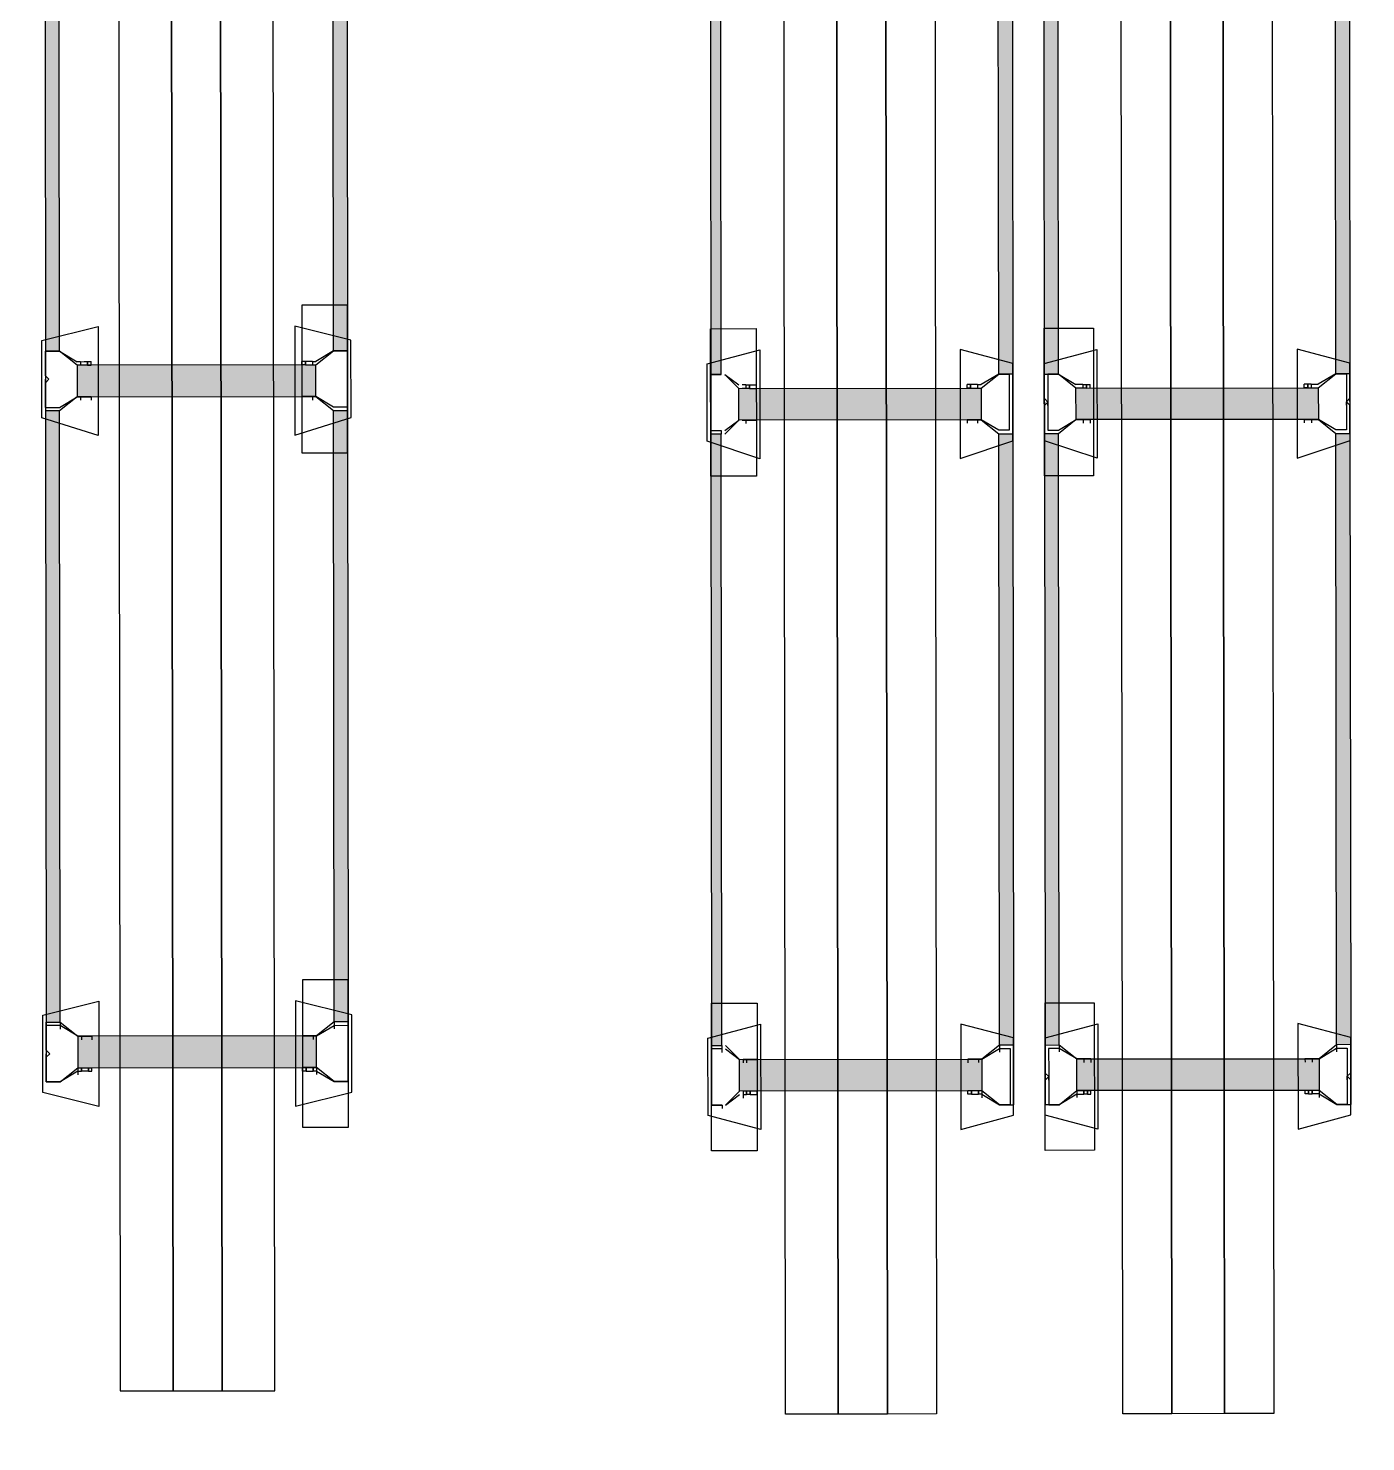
# Model space of a CAD drawing. Header units: feet. Extents: x -99009 to 3252343, y -11094690 to 9035152.
# Drawn here: x 2521596 to 2523583, y -1949587 to -1947488 of the extents above; entities that cross this region are included whole.
import ezdxf

# ---------------------------------------------------------------- set-up
doc = ezdxf.new("R2010")
doc.units = ezdxf.units.FT
doc.layers.add('1', color=1, linetype='Continuous')

# ---------------------------------------------------------------- blocks, each defined once
blk = doc.blocks.new('RM Stand 1')
at = {"transparency": 33554687}
for color, points in [(256, [(736127.3, -1125512.3), (737040.4, -1125491.4), (736127.3, -1125491.4)]), (256, [(736127.3, -1125512.3), (737040.4, -1125512.3), (737040.4, -1125491.4)]), (256, [(737129.1, -1125512.3), (738036.9, -1125491.4), (737129.1, -1125491.4)]), (256, [(737129.1, -1125512.3), (738036.9, -1125512.3), (738036.9, -1125491.4)]), (1, [(737108.2, -1125893.2), (737061.2, -1125538.4), (737061.2, -1125893.2)]), (1, [(737108.2, -1125893.2), (737108.2, -1125538.4), (737061.2, -1125538.4)]), (1, [(737108.2, -1125893.2), (737061.2, -1125538.4), (737061.2, -1125893.2)]), (1, [(737108.2, -1125893.2), (737108.2, -1125538.4), (737061.2, -1125538.4)]), (1, [(738104.7, -1125893.2), (738057.7, -1125538.4), (738057.7, -1125893.2)]), (1, [(738104.7, -1125893.2), (738104.7, -1125538.4), (738057.7, -1125538.4)]), (256, [(736127.3, -1125940.1), (737040.4, -1125919.2), (736127.3, -1125919.2)]), (256, [(736127.3, -1125940.1), (737040.4, -1125940.1), (737040.4, -1125919.2)]), (256, [(737129.1, -1125940.1), (738036.9, -1125919.2), (737129.1, -1125919.2)]), (256, [(737129.1, -1125940.1), (738036.9, -1125940.1), (738036.9, -1125919.2)]), (256, [(736127.3, -1129487.9), (737040.4, -1129508.8), (736127.3, -1129508.8)]), (256, [(736127.3, -1129487.9), (737040.4, -1129487.9), (737040.4, -1129508.8)]), (256, [(737129.1, -1129487.9), (738036.9, -1129508.8), (737129.1, -1129508.8)]), (256, [(737129.1, -1129487.9), (738036.9, -1129487.9), (738036.9, -1129508.8)]), (1, [(737108.2, -1129534.9), (737061.2, -1129894.9), (737061.2, -1129534.9)]), (1, [(737108.2, -1129534.9), (737108.2, -1129894.9), (737061.2, -1129894.9)]), (1, [(737108.2, -1129534.9), (737061.2, -1129894.9), (737061.2, -1129534.9)]), (1, [(737108.2, -1129534.9), (737108.2, -1129894.9), (737061.2, -1129894.9)]), (1, [(738104.7, -1129534.9), (738057.7, -1129894.9), (738057.7, -1129534.9)]), (1, [(738104.7, -1129534.9), (738104.7, -1129894.9), (738057.7, -1129894.9)]), (256, [(736127.3, -1129921), (737040.4, -1129941.9), (736127.3, -1129941.9)]), (256, [(736127.3, -1129921), (737040.4, -1129921), (737040.4, -1129941.9)]), (256, [(737129.1, -1129921), (738036.9, -1129941.9), (737129.1, -1129941.9)]), (256, [(737129.1, -1129921), (738036.9, -1129921), (738036.9, -1129941.9)]), (256, [(736127.3, -1129988.8), (737040.4, -1130009.7), (736127.3, -1130009.7)]), (256, [(736127.3, -1129988.8), (737040.4, -1129988.8), (737040.4, -1130009.7)]), (256, [(737129.1, -1129988.8), (738036.9, -1130009.7), (737129.1, -1130009.7)]), (256, [(737129.1, -1129988.8), (738036.9, -1129988.8), (738036.9, -1130009.7)]), (1, [(737108.2, -1130035.8), (737061.2, -1130395.8), (737061.2, -1130035.8)]), (1, [(737108.2, -1130035.8), (737108.2, -1130395.8), (737061.2, -1130395.8)]), (1, [(737108.2, -1130035.8), (737061.2, -1130395.8), (737061.2, -1130035.8)]), (1, [(737108.2, -1130035.8), (737108.2, -1130395.8), (737061.2, -1130395.8)]), (1, [(738104.7, -1130035.8), (738057.7, -1130395.8), (738057.7, -1130035.8)]), (1, [(738104.7, -1130035.8), (738104.7, -1130395.8), (738057.7, -1130395.8)]), (256, [(736127.3, -1130421.9), (737040.4, -1130437.5), (736127.3, -1130437.5)]), (256, [(736127.3, -1130421.9), (737040.4, -1130421.9), (737040.4, -1130437.5)]), (256, [(737129.1, -1130421.9), (738036.9, -1130437.5), (737129.1, -1130437.5)]), (256, [(737129.1, -1130421.9), (738036.9, -1130421.9), (738036.9, -1130437.5)])]:
    blk.add_hatch(color=color, dxfattribs=at).paths.add_polyline_path(points)
for points in [[(736127.3, -1125491.4), (737040.4, -1125491.4), (737040.4, -1125512.3), (736127.3, -1125512.3), (736127.3, -1125491.4), (736038.6, -1125491.4)], [(736972.5, -1125491.4), (736972.5, -1125559.3), (737191.7, -1125559.3), (737191.7, -1125491.4), (736972.5, -1125491.4)], [(736972.5, -1125491.4), (736972.5, -1125559.3), (737191.7, -1125559.3), (737191.7, -1125491.4), (736972.5, -1125491.4)], [(737024.7, -1125486.2), (737003.8, -1125569.7), (737165.6, -1125569.7), (737139.5, -1125486.2), (737024.7, -1125486.2)], [(737024.7, -1125486.2), (737003.8, -1125569.7), (737165.6, -1125569.7), (737139.5, -1125486.2), (737024.7, -1125486.2)], [(737040.4, -1125491.4), (737129.1, -1125491.4)], [(737040.4, -1125512.3), (737040.4, -1125491.4), (737040.4, -1125512.3)], [(737040.4, -1125491.4), (737076.9, -1125491.4), (737040.4, -1125491.4)], [(737129.1, -1125491.4), (738036.9, -1125491.4), (738036.9, -1125512.3), (737129.1, -1125512.3), (737129.1, -1125491.4), (737040.4, -1125491.4)], [(737040.4, -1125512.3), (737040.4, -1125491.4), (737040.4, -1125512.3)], [(737040.4, -1125491.4), (737076.9, -1125491.4), (737040.4, -1125491.4)], [(737076.9, -1125491.4), (737082.1, -1125491.4), (737076.9, -1125491.4)], [(737076.9, -1125491.4), (737082.1, -1125491.4), (737076.9, -1125491.4)], [(737082.1, -1125491.4), (737087.3, -1125491.4), (737082.1, -1125491.4)], [(737082.1, -1125491.4), (737087.3, -1125491.4), (737082.1, -1125491.4)], [(737123.8, -1125491.4), (737087.3, -1125491.4), (737129.1, -1125491.4)], [(737123.8, -1125491.4), (737087.3, -1125491.4), (737129.1, -1125491.4)], [(737123.8, -1125491.4), (737123.8, -1125512.3)], [(737123.8, -1125491.4), (737123.8, -1125512.3)], [(737129.1, -1125512.3), (737129.1, -1125491.4)], [(737129.1, -1125512.3), (737129.1, -1125491.4)], [(737974.3, -1125491.4), (737974.3, -1125559.3), (738193.4, -1125559.3), (738193.4, -1125491.4), (737974.3, -1125491.4)], [(738026.4, -1125486.2), (738005.6, -1125569.7), (738162.1, -1125569.7), (738141.2, -1125486.2), (738026.4, -1125486.2)], [(738036.9, -1125491.4), (738125.6, -1125491.4)], [(738036.9, -1125491.4), (738036.9, -1125512.3)], [(738042.1, -1125491.4), (738078.6, -1125491.4), (738036.9, -1125491.4)], [(738042.1, -1125512.3), (738042.1, -1125491.4)], [(738078.6, -1125491.4), (738083.8, -1125491.4), (738078.6, -1125491.4)], [(738083.8, -1125491.4), (738089, -1125491.4), (738083.8, -1125491.4)], [(738089, -1125491.4), (738125.6, -1125491.4), (738089, -1125491.4)], [(738125.6, -1125491.4), (738125.6, -1125512.3), (738125.6, -1125491.4)], [(737061.2, -1125538.4), (737040.4, -1125512.3), (737056, -1125538.4)], [(737061.2, -1125538.4), (737040.4, -1125512.3), (737056, -1125538.4)], [(737123.8, -1125512.3), (737108.2, -1125538.4), (737129.1, -1125512.3)], [(737123.8, -1125512.3), (737108.2, -1125538.4), (737129.1, -1125512.3)], [(738036.9, -1125512.3), (738057.7, -1125538.4)], [(738036.9, -1125512.3), (738042.1, -1125512.3)], [(738057.7, -1125538.4), (738042.1, -1125512.3)], [(738042.1, -1125512.3), (738047.3, -1125512.3)], [(738125.6, -1125512.3), (738104.7, -1125538.4)], [(738109.9, -1125538.4), (738125.6, -1125512.3)], [(737056, -1125543.6), (737061.2, -1125543.6), (737061.2, -1125538.4)], [(737056, -1125543.6), (737056, -1125538.4)], [(737056, -1125543.6), (737061.2, -1125543.6), (737061.2, -1125538.4)], [(737056, -1125543.6), (737056, -1125538.4)], [(737056, -1125554), (737061.2, -1125554), (737061.2, -1125548.8), (737061.2, -1125543.6)], [(737056, -1125543.6), (737056, -1125548.8), (737056, -1125554)], [(737056, -1125543.6), (737061.2, -1125543.6)], [(737056, -1125554), (737061.2, -1125554), (737061.2, -1125548.8), (737061.2, -1125543.6)], [(737056, -1125543.6), (737056, -1125548.8), (737056, -1125554)], [(737056, -1125543.6), (737061.2, -1125543.6)], [(737061.2, -1125554), (737056, -1125554), (737056, -1125559.3)], [(737061.2, -1125554), (737061.2, -1125559.3), (737056, -1125559.3)], [(737061.2, -1125554), (737056, -1125554), (737056, -1125559.3)], [(737061.2, -1125554), (737061.2, -1125559.3), (737056, -1125559.3)], [(737108.2, -1125893.2), (737108.2, -1125538.4), (737061.2, -1125538.4), (737061.2, -1125893.2), (737108.2, -1125893.2)], [(737108.2, -1125893.2), (737108.2, -1125538.4), (737061.2, -1125538.4), (737061.2, -1125893.2), (737108.2, -1125893.2)], [(737108.2, -1125538.4), (737108.2, -1125543.6), (737108.2, -1125538.4)], [(737108.2, -1125538.4), (737108.2, -1125543.6), (737108.2, -1125538.4)], [(737108.2, -1125554), (737108.2, -1125548.8), (737108.2, -1125543.6), (737108.2, -1125548.8), (737108.2, -1125554)], [(737108.2, -1125543.6), (737113.4, -1125543.6)], [(737108.2, -1125543.6), (737113.4, -1125543.6)], [(737108.2, -1125554), (737108.2, -1125548.8), (737108.2, -1125543.6), (737108.2, -1125548.8), (737108.2, -1125554)], [(737108.2, -1125543.6), (737113.4, -1125543.6)], [(737108.2, -1125543.6), (737113.4, -1125543.6)], [(737108.2, -1125554), (737108.2, -1125559.3), (737108.2, -1125554)], [(737108.2, -1125554), (737108.2, -1125559.3), (737108.2, -1125554)], [(738057.7, -1125543.6), (738057.7, -1125538.4), (738057.7, -1125543.6)], [(738104.7, -1125893.2), (738104.7, -1125538.4), (738057.7, -1125538.4), (738057.7, -1125893.2), (738104.7, -1125893.2)], [(738057.7, -1125554), (738057.7, -1125548.8), (738057.7, -1125543.6), (738057.7, -1125548.8), (738057.7, -1125554)], [(738057.7, -1125543.6), (738063, -1125543.6)], [(738057.7, -1125554), (738057.7, -1125559.3), (738057.7, -1125554)], [(738104.7, -1125538.4), (738109.9, -1125538.4)], [(738104.7, -1125538.4), (738104.7, -1125543.6)], [(738109.9, -1125538.4), (738109.9, -1125543.6), (738104.7, -1125543.6)], [(738104.7, -1125554), (738109.9, -1125554), (738109.9, -1125548.8), (738109.9, -1125543.6)], [(738104.7, -1125543.6), (738104.7, -1125548.8), (738104.7, -1125554)], [(738104.7, -1125543.6), (738109.9, -1125543.6)], [(738109.9, -1125554), (738104.7, -1125554), (738104.7, -1125559.3)], [(738109.9, -1125554), (738109.9, -1125559.3), (738104.7, -1125559.3)], [(738109.9, -1125538.4), (738115.1, -1125538.4)], [(737108.2, -1125559.3), (737113.4, -1125559.3)], [(737108.2, -1125559.3), (737113.4, -1125559.3)], [(738057.7, -1125559.3), (738063, -1125559.3)], [(732584.7, -1125679.2), (738584.7, -1125679.2), (738584.7, -1125601), (732584.7, -1125601), (732584.7, -1125679.2)], [(732584.7, -1125752.3), (738584.7, -1125752.3), (738584.7, -1125679.2), (732584.7, -1125679.2), (732584.7, -1125752.3)], [(732584.7, -1125830.6), (738584.7, -1125830.6), (738584.7, -1125752.3), (732584.7, -1125752.3), (732584.7, -1125830.6)], [(737024.7, -1125945.3), (737003.8, -1125861.9), (737165.6, -1125861.9), (737139.5, -1125945.3), (737024.7, -1125945.3)], [(737024.7, -1125945.3), (737003.8, -1125861.9), (737165.6, -1125861.9), (737139.5, -1125945.3), (737024.7, -1125945.3)], [(738026.4, -1125945.3), (738005.6, -1125861.9), (738162.1, -1125861.9), (738141.2, -1125945.3), (738026.4, -1125945.3)], [(737061.2, -1125877.5), (737056, -1125877.5), (737056, -1125872.3)], [(737061.2, -1125877.5), (737061.2, -1125872.3), (737056, -1125872.3)], [(737061.2, -1125877.5), (737056, -1125877.5), (737056, -1125872.3)], [(737061.2, -1125877.5), (737061.2, -1125872.3), (737056, -1125872.3)], [(737056, -1125877.5), (737061.2, -1125877.5), (737061.2, -1125882.7), (737061.2, -1125887.9)], [(737056, -1125887.9), (737056, -1125882.7), (737056, -1125877.5)], [(737056, -1125877.5), (737061.2, -1125877.5), (737061.2, -1125882.7), (737061.2, -1125887.9)], [(737056, -1125887.9), (737056, -1125882.7), (737056, -1125877.5)], [(737056, -1125887.9), (737061.2, -1125887.9)], [(737056, -1125887.9), (737061.2, -1125887.9), (737061.2, -1125893.2)], [(737056, -1125887.9), (737056, -1125893.2)], [(737056, -1125887.9), (737061.2, -1125887.9)], [(737056, -1125887.9), (737061.2, -1125887.9), (737061.2, -1125893.2)], [(737056, -1125887.9), (737056, -1125893.2)], [(737108.2, -1125877.5), (737108.2, -1125872.3), (737108.2, -1125877.5)], [(737108.2, -1125872.3), (737113.4, -1125872.3)], [(737108.2, -1125877.5), (737108.2, -1125872.3), (737108.2, -1125877.5)], [(737108.2, -1125872.3), (737113.4, -1125872.3)], [(737108.2, -1125877.5), (737108.2, -1125882.7), (737108.2, -1125887.9), (737108.2, -1125882.7), (737108.2, -1125877.5)], [(737108.2, -1125877.5), (737108.2, -1125882.7), (737108.2, -1125887.9), (737108.2, -1125882.7), (737108.2, -1125877.5)], [(737108.2, -1125887.9), (737113.4, -1125887.9)], [(737108.2, -1125893.2), (737108.2, -1125887.9), (737108.2, -1125893.2)], [(737108.2, -1125887.9), (737113.4, -1125887.9)], [(737108.2, -1125887.9), (737113.4, -1125887.9)], [(737108.2, -1125893.2), (737108.2, -1125887.9), (737108.2, -1125893.2)], [(737108.2, -1125887.9), (737113.4, -1125887.9)], [(738057.7, -1125877.5), (738057.7, -1125872.3), (738057.7, -1125877.5)], [(738057.7, -1125872.3), (738063, -1125872.3)], [(738057.7, -1125877.5), (738057.7, -1125882.7), (738057.7, -1125887.9), (738057.7, -1125882.7), (738057.7, -1125877.5)], [(738057.7, -1125887.9), (738063, -1125887.9)], [(738057.7, -1125887.9), (738057.7, -1125893.2), (738057.7, -1125887.9)], [(738109.9, -1125877.5), (738104.7, -1125877.5), (738104.7, -1125872.3)], [(738109.9, -1125877.5), (738109.9, -1125872.3), (738104.7, -1125872.3)], [(738104.7, -1125877.5), (738109.9, -1125877.5), (738109.9, -1125882.7), (738109.9, -1125887.9)], [(738104.7, -1125887.9), (738104.7, -1125882.7), (738104.7, -1125877.5)], [(738104.7, -1125887.9), (738109.9, -1125887.9)], [(738104.7, -1125893.2), (738104.7, -1125887.9)], [(738109.9, -1125893.2), (738109.9, -1125887.9), (738104.7, -1125887.9)], [(737061.2, -1125893.2), (737040.4, -1125919.2), (737056, -1125893.2)], [(737061.2, -1125893.2), (737040.4, -1125919.2), (737056, -1125893.2)], [(737123.8, -1125919.2), (737108.2, -1125893.2), (737129.1, -1125919.2)], [(737123.8, -1125919.2), (737108.2, -1125893.2), (737129.1, -1125919.2)], [(738036.9, -1125919.2), (738057.7, -1125893.2)], [(738057.7, -1125893.2), (738042.1, -1125919.2)], [(738125.6, -1125919.2), (738104.7, -1125893.2)], [(738104.7, -1125893.2), (738109.9, -1125893.2)], [(738109.9, -1125893.2), (738125.6, -1125919.2)], [(738109.9, -1125893.2), (738115.1, -1125893.2)], [(736127.3, -1125940.1), (737040.4, -1125940.1), (737040.4, -1125919.2), (736127.3, -1125919.2), (736127.3, -1125940.1)], [(737040.4, -1125919.2), (737040.4, -1125940.1), (737040.4, -1125919.2)], [(737040.4, -1125919.2), (737040.4, -1125940.1), (737040.4, -1125919.2)], [(737123.8, -1125940.1), (737123.8, -1125919.2)], [(737123.8, -1125940.1), (737123.8, -1125919.2)], [(737129.1, -1125919.2), (737129.1, -1125940.1)], [(737129.1, -1125940.1), (738036.9, -1125940.1), (738036.9, -1125919.2), (737129.1, -1125919.2), (737129.1, -1125940.1)], [(737129.1, -1125919.2), (737129.1, -1125940.1)], [(738036.9, -1125919.2), (738042.1, -1125919.2)], [(738036.9, -1125940.1), (738036.9, -1125919.2)], [(738042.1, -1125919.2), (738047.3, -1125919.2)], [(738042.1, -1125919.2), (738042.1, -1125940.1)], [(738125.6, -1125940.1), (738125.6, -1125919.2), (738125.6, -1125940.1)], [(737040.4, -1125940.1), (737129.1, -1125940.1)], [(737040.4, -1125940.1), (737076.9, -1125940.1), (737040.4, -1125940.1)], [(737040.4, -1125940.1), (737129.1, -1125940.1)], [(737040.4, -1125940.1), (737076.9, -1125940.1), (737040.4, -1125940.1)], [(737082.1, -1125934.9), (737076.9, -1125940.1), (737082.1, -1125940.1)], [(737082.1, -1125934.9), (737076.9, -1125940.1), (737082.1, -1125940.1)], [(737082.1, -1125934.9), (737087.3, -1125940.1), (737082.1, -1125940.1)], [(737082.1, -1125934.9), (737087.3, -1125940.1), (737082.1, -1125940.1)], [(737123.8, -1125940.1), (737087.3, -1125940.1), (737129.1, -1125940.1)], [(737123.8, -1125940.1), (737087.3, -1125940.1), (737129.1, -1125940.1)], [(738036.9, -1125940.1), (738125.6, -1125940.1)], [(738042.1, -1125940.1), (738078.6, -1125940.1), (738036.9, -1125940.1)], [(738083.8, -1125934.9), (738078.6, -1125940.1), (738083.8, -1125940.1)], [(738083.8, -1125934.9), (738089, -1125940.1), (738083.8, -1125940.1)], [(738089, -1125940.1), (738125.6, -1125940.1), (738089, -1125940.1)], [(736127.3, -1129487.9), (737040.4, -1129487.9), (737040.4, -1129508.8), (736127.3, -1129508.8), (736127.3, -1129487.9)], [(737024.7, -1129487.9), (737003.8, -1129566.2), (737165.6, -1129566.2), (737139.5, -1129487.9), (737024.7, -1129487.9)], [(737024.7, -1129487.9), (737003.8, -1129566.2), (737165.6, -1129566.2), (737139.5, -1129487.9), (737024.7, -1129487.9)], [(737040.4, -1129487.9), (737129.1, -1129487.9)], [(737040.4, -1129487.9), (737040.4, -1129508.8)], [(737076.9, -1129487.9), (737040.4, -1129487.9)], [(737040.4, -1129487.9), (737129.1, -1129487.9)], [(737040.4, -1129487.9), (737040.4, -1129508.8)], [(737076.9, -1129487.9), (737040.4, -1129487.9)], [(737040.4, -1129508.8), (737040.4, -1129493.2)], [(737040.4, -1129493.2), (737076.9, -1129493.2)], [(737040.4, -1129508.8), (737040.4, -1129493.2)], [(737040.4, -1129493.2), (737076.9, -1129493.2)], [(737076.9, -1129493.2), (737082.1, -1129493.2), (737076.9, -1129487.9)], [(737076.9, -1129493.2), (737082.1, -1129493.2), (737076.9, -1129487.9)], [(737082.1, -1129487.9), (737087.3, -1129487.9)], [(737087.3, -1129493.2), (737082.1, -1129493.2), (737087.3, -1129487.9)], [(737082.1, -1129487.9), (737087.3, -1129487.9)], [(737087.3, -1129493.2), (737082.1, -1129493.2), (737087.3, -1129487.9)], [(737082.1, -1129493.2), (737087.3, -1129493.2)], [(737082.1, -1129493.2), (737087.3, -1129493.2)], [(737129.1, -1129487.9), (737087.3, -1129487.9)], [(737129.1, -1129487.9), (737087.3, -1129487.9)], [(737087.3, -1129493.2), (737123.8, -1129493.2)], [(737087.3, -1129493.2), (737123.8, -1129493.2)], [(737123.8, -1129493.2), (737123.8, -1129508.8)], [(737123.8, -1129493.2), (737123.8, -1129508.8)], [(737129.1, -1129508.8), (737129.1, -1129487.9)], [(737129.1, -1129487.9), (738036.9, -1129487.9), (738036.9, -1129508.8), (737129.1, -1129508.8), (737129.1, -1129487.9)], [(737129.1, -1129508.8), (737129.1, -1129487.9)], [(738026.4, -1129487.9), (738005.6, -1129566.2), (738162.1, -1129566.2), (738141.2, -1129487.9), (738026.4, -1129487.9)], [(738036.9, -1129487.9), (738125.6, -1129487.9)], [(738036.9, -1129487.9), (738036.9, -1129508.8)], [(738078.6, -1129487.9), (738036.9, -1129487.9)], [(738042.1, -1129508.8), (738042.1, -1129493.2)], [(738042.1, -1129493.2), (738078.6, -1129493.2)], [(738078.6, -1129493.2), (738083.8, -1129493.2), (738078.6, -1129487.9)], [(738083.8, -1129487.9), (738089, -1129487.9)], [(738089, -1129493.2), (738083.8, -1129493.2), (738089, -1129487.9)], [(738083.8, -1129493.2), (738089, -1129493.2)], [(738125.6, -1129487.9), (738089, -1129487.9)], [(738089, -1129493.2), (738125.6, -1129493.2)], [(738125.6, -1129493.2), (738125.6, -1129508.8), (738125.6, -1129487.9)], [(737061.2, -1129534.9), (737040.4, -1129508.8), (737056, -1129534.9)], [(737061.2, -1129534.9), (737040.4, -1129508.8), (737056, -1129534.9)], [(737123.8, -1129508.8), (737108.2, -1129534.9), (737129.1, -1129508.8)], [(737123.8, -1129508.8), (737108.2, -1129534.9), (737129.1, -1129508.8)], [(738036.9, -1129508.8), (738057.7, -1129534.9)], [(738036.9, -1129508.8), (738042.1, -1129508.8)], [(738057.7, -1129534.9), (738042.1, -1129508.8)], [(738042.1, -1129508.8), (738047.3, -1129508.8)], [(738125.6, -1129508.8), (738104.7, -1129534.9)], [(738109.9, -1129534.9), (738125.6, -1129508.8)], [(737056, -1129545.3), (737061.2, -1129545.3), (737061.2, -1129534.9)], [(737056, -1129545.3), (737056, -1129534.9)], [(737056, -1129545.3), (737061.2, -1129545.3), (737061.2, -1129534.9)], [(737056, -1129545.3), (737056, -1129534.9)], [(737056, -1129550.6), (737061.2, -1129550.6), (737061.2, -1129545.3)], [(737056, -1129545.3), (737056, -1129550.6)], [(737056, -1129545.3), (737061.2, -1129545.3)], [(737056, -1129550.6), (737061.2, -1129550.6), (737061.2, -1129545.3)], [(737056, -1129545.3), (737056, -1129550.6)], [(737056, -1129545.3), (737061.2, -1129545.3)], [(737108.2, -1129534.9), (737108.2, -1129894.9), (737061.2, -1129894.9), (737061.2, -1129534.9), (737108.2, -1129534.9)], [(737108.2, -1129534.9), (737108.2, -1129894.9), (737061.2, -1129894.9), (737061.2, -1129534.9), (737108.2, -1129534.9)], [(737108.2, -1129534.9), (737108.2, -1129545.3), (737108.2, -1129534.9)], [(737108.2, -1129534.9), (737108.2, -1129545.3), (737108.2, -1129534.9)], [(737108.2, -1129550.6), (737108.2, -1129545.3), (737108.2, -1129550.6)], [(737108.2, -1129545.3), (737113.4, -1129545.3)], [(737108.2, -1129545.3), (737113.4, -1129545.3)], [(737108.2, -1129550.6), (737108.2, -1129545.3), (737108.2, -1129550.6)], [(737108.2, -1129545.3), (737113.4, -1129545.3)], [(737108.2, -1129545.3), (737113.4, -1129545.3)], [(738057.7, -1129545.3), (738057.7, -1129534.9), (738057.7, -1129545.3)], [(738104.7, -1129534.9), (738104.7, -1129894.9), (738057.7, -1129894.9), (738057.7, -1129534.9), (738104.7, -1129534.9)], [(738057.7, -1129550.6), (738057.7, -1129545.3), (738057.7, -1129550.6)], [(738057.7, -1129545.3), (738063, -1129545.3)], [(738104.7, -1129534.9), (738109.9, -1129534.9)], [(738104.7, -1129534.9), (738104.7, -1129545.3)], [(738109.9, -1129534.9), (738109.9, -1129545.3), (738104.7, -1129545.3)], [(738104.7, -1129550.6), (738109.9, -1129550.6), (738109.9, -1129545.3)], [(738104.7, -1129545.3), (738104.7, -1129550.6)], [(738104.7, -1129545.3), (738109.9, -1129545.3)], [(738109.9, -1129534.9), (738115.1, -1129534.9)], [(737061.2, -1129550.6), (737056, -1129550.6), (737056, -1129555.8)], [(737061.2, -1129550.6), (737061.2, -1129555.8), (737056, -1129555.8)], [(737061.2, -1129550.6), (737056, -1129550.6), (737056, -1129555.8)], [(737061.2, -1129550.6), (737061.2, -1129555.8), (737056, -1129555.8)], [(737108.2, -1129550.6), (737108.2, -1129555.8), (737108.2, -1129550.6)], [(737108.2, -1129550.6), (737108.2, -1129555.8), (737108.2, -1129550.6)], [(737108.2, -1129555.8), (737113.4, -1129555.8)], [(737108.2, -1129555.8), (737113.4, -1129555.8)], [(738057.7, -1129550.6), (738057.7, -1129555.8), (738057.7, -1129550.6)], [(738057.7, -1129555.8), (738063, -1129555.8)], [(738109.9, -1129550.6), (738104.7, -1129550.6), (738104.7, -1129555.8)], [(738109.9, -1129550.6), (738109.9, -1129555.8), (738104.7, -1129555.8)], [(732584.7, -1129602.7), (738584.7, -1129602.7), (738584.7, -1129675.8), (732584.7, -1129675.8), (732584.7, -1129602.7)], [(732584.7, -1129675.8), (738584.7, -1129675.8), (738584.7, -1129754), (732584.7, -1129754), (732584.7, -1129675.8)], [(732584.7, -1129754), (738584.7, -1129754), (738584.7, -1129827.1), (732584.7, -1129827.1), (732584.7, -1129754)], [(736972.5, -1129941.9), (736972.5, -1129868.8), (737191.7, -1129868.8), (737191.7, -1129941.9), (736972.5, -1129941.9)], [(736972.5, -1129941.9), (736972.5, -1129868.8), (737191.7, -1129868.8), (737191.7, -1129941.9), (736972.5, -1129941.9)], [(737024.7, -1129941.9), (737003.8, -1129863.6), (737165.6, -1129863.6), (737139.5, -1129941.9), (737024.7, -1129941.9)], [(737024.7, -1129941.9), (737003.8, -1129863.6), (737165.6, -1129863.6), (737139.5, -1129941.9), (737024.7, -1129941.9)], [(737061.2, -1129879.2), (737056, -1129879.2), (737056, -1129874)], [(737061.2, -1129879.2), (737061.2, -1129874), (737056, -1129874)], [(737061.2, -1129879.2), (737056, -1129879.2), (737056, -1129874)], [(737061.2, -1129879.2), (737061.2, -1129874), (737056, -1129874)], [(737056, -1129879.2), (737061.2, -1129879.2), (737061.2, -1129884.5)], [(737056, -1129884.5), (737056, -1129879.2)], [(737056, -1129879.2), (737061.2, -1129879.2), (737061.2, -1129884.5)], [(737056, -1129884.5), (737056, -1129879.2)], [(737108.2, -1129879.2), (737108.2, -1129874), (737108.2, -1129879.2)], [(737108.2, -1129874), (737113.4, -1129874)], [(737108.2, -1129879.2), (737108.2, -1129874), (737108.2, -1129879.2)], [(737108.2, -1129874), (737113.4, -1129874)], [(737108.2, -1129879.2), (737108.2, -1129884.5), (737108.2, -1129879.2)], [(737108.2, -1129879.2), (737108.2, -1129884.5), (737108.2, -1129879.2)], [(737974.3, -1129941.9), (737974.3, -1129868.8), (738193.4, -1129868.8), (738193.4, -1129941.9), (737974.3, -1129941.9)], [(738026.4, -1129941.9), (738005.6, -1129863.6), (738162.1, -1129863.6), (738141.2, -1129941.9), (738026.4, -1129941.9)], [(738057.7, -1129879.2), (738057.7, -1129874), (738057.7, -1129879.2)], [(738057.7, -1129874), (738063, -1129874)], [(738057.7, -1129879.2), (738057.7, -1129884.5), (738057.7, -1129879.2)], [(738109.9, -1129879.2), (738104.7, -1129879.2), (738104.7, -1129874)], [(738109.9, -1129879.2), (738109.9, -1129874), (738104.7, -1129874)], [(738104.7, -1129879.2), (738109.9, -1129879.2), (738109.9, -1129884.5)], [(738104.7, -1129884.5), (738104.7, -1129879.2)], [(737061.2, -1129894.9), (737040.4, -1129921), (737056, -1129894.9)], [(737061.2, -1129894.9), (737040.4, -1129921), (737056, -1129894.9)], [(737056, -1129884.5), (737061.2, -1129884.5)], [(737056, -1129884.5), (737061.2, -1129884.5), (737061.2, -1129894.9)], [(737056, -1129884.5), (737056, -1129894.9)], [(737056, -1129884.5), (737061.2, -1129884.5)], [(737056, -1129884.5), (737061.2, -1129884.5), (737061.2, -1129894.9)], [(737056, -1129884.5), (737056, -1129894.9)], [(737108.2, -1129884.5), (737113.4, -1129884.5)], [(737108.2, -1129894.9), (737108.2, -1129884.5), (737108.2, -1129894.9)], [(737108.2, -1129884.5), (737113.4, -1129884.5)], [(737108.2, -1129884.5), (737113.4, -1129884.5)], [(737108.2, -1129894.9), (737108.2, -1129884.5), (737108.2, -1129894.9)], [(737108.2, -1129884.5), (737113.4, -1129884.5)], [(737123.8, -1129921), (737108.2, -1129894.9), (737129.1, -1129921)], [(737123.8, -1129921), (737108.2, -1129894.9), (737129.1, -1129921)], [(738036.9, -1129921), (738057.7, -1129894.9)], [(738057.7, -1129894.9), (738042.1, -1129921)], [(738057.7, -1129884.5), (738063, -1129884.5)], [(738057.7, -1129884.5), (738057.7, -1129894.9), (738057.7, -1129884.5)], [(738104.7, -1129884.5), (738109.9, -1129884.5)], [(738104.7, -1129894.9), (738104.7, -1129884.5)], [(738109.9, -1129894.9), (738109.9, -1129884.5), (738104.7, -1129884.5)], [(738125.6, -1129921), (738104.7, -1129894.9)], [(738104.7, -1129894.9), (738109.9, -1129894.9)], [(738109.9, -1129894.9), (738125.6, -1129921)], [(738109.9, -1129894.9), (738115.1, -1129894.9)], [(736127.3, -1129941.9), (737040.4, -1129941.9), (737040.4, -1129921), (736127.3, -1129921), (736127.3, -1129941.9), (736038.6, -1129941.9)], [(737040.4, -1129921), (737040.4, -1129936.6)], [(737040.4, -1129941.9), (737040.4, -1129921)], [(737129.1, -1129941.9), (738036.9, -1129941.9), (738036.9, -1129921), (737129.1, -1129921), (737129.1, -1129941.9), (737040.4, -1129941.9)], [(737040.4, -1129921), (737040.4, -1129936.6)], [(737040.4, -1129941.9), (737040.4, -1129921)], [(737123.8, -1129936.6), (737123.8, -1129921)], [(737123.8, -1129936.6), (737123.8, -1129921)], [(737129.1, -1129921), (737129.1, -1129941.9)], [(737129.1, -1129921), (737129.1, -1129941.9)], [(738036.9, -1129921), (738042.1, -1129921)], [(738036.9, -1129941.9), (738036.9, -1129921)], [(738042.1, -1129921), (738047.3, -1129921)], [(738042.1, -1129921), (738042.1, -1129936.6)], [(738125.6, -1129936.6), (738125.6, -1129921), (738125.6, -1129941.9)], [(737040.4, -1129936.6), (737076.9, -1129936.6)], [(737040.4, -1129936.6), (737076.9, -1129936.6)], [(737040.4, -1129941.9), (737129.1, -1129941.9)], [(737076.9, -1129941.9), (737040.4, -1129941.9)], [(737076.9, -1129941.9), (737040.4, -1129941.9)], [(737076.9, -1129936.6), (737082.1, -1129936.6), (737076.9, -1129941.9)], [(737076.9, -1129936.6), (737082.1, -1129936.6), (737076.9, -1129941.9)], [(737082.1, -1129936.6), (737087.3, -1129936.6)], [(737087.3, -1129936.6), (737082.1, -1129936.6), (737087.3, -1129941.9)], [(737082.1, -1129936.6), (737087.3, -1129936.6)], [(737087.3, -1129936.6), (737082.1, -1129936.6), (737087.3, -1129941.9)], [(737082.1, -1129941.9), (737087.3, -1129941.9)], [(737082.1, -1129941.9), (737087.3, -1129941.9)], [(737087.3, -1129936.6), (737123.8, -1129936.6)], [(737087.3, -1129936.6), (737123.8, -1129936.6)], [(737129.1, -1129941.9), (737087.3, -1129941.9)], [(737129.1, -1129941.9), (737087.3, -1129941.9)], [(738036.9, -1129941.9), (738125.6, -1129941.9)], [(738078.6, -1129941.9), (738036.9, -1129941.9)], [(738042.1, -1129936.6), (738078.6, -1129936.6)], [(738078.6, -1129936.6), (738083.8, -1129936.6), (738078.6, -1129941.9)], [(738083.8, -1129936.6), (738089, -1129936.6)], [(738089, -1129936.6), (738083.8, -1129936.6), (738089, -1129941.9)], [(738083.8, -1129941.9), (738089, -1129941.9)], [(738089, -1129936.6), (738125.6, -1129936.6)], [(738125.6, -1129941.9), (738089, -1129941.9)], [(736127.3, -1129988.8), (737040.4, -1129988.8), (737040.4, -1130009.7), (736127.3, -1130009.7), (736127.3, -1129988.8)], [(737024.7, -1129988.8), (737003.8, -1130067.1), (737165.6, -1130067.1), (737139.5, -1129988.8), (737024.7, -1129988.8)], [(737024.7, -1129988.8), (737003.8, -1130067.1), (737165.6, -1130067.1), (737139.5, -1129988.8), (737024.7, -1129988.8)], [(737040.4, -1129988.8), (737129.1, -1129988.8)], [(737040.4, -1129988.8), (737040.4, -1130009.7)], [(737076.9, -1129988.8), (737040.4, -1129988.8)], [(737040.4, -1129988.8), (737129.1, -1129988.8)], [(737040.4, -1129988.8), (737040.4, -1130009.7)], [(737076.9, -1129988.8), (737040.4, -1129988.8)], [(737040.4, -1130009.7), (737040.4, -1129994)], [(737040.4, -1129994), (737076.9, -1129994)], [(737040.4, -1130009.7), (737040.4, -1129994)], [(737040.4, -1129994), (737076.9, -1129994)], [(737082.1, -1129988.8), (737076.9, -1129988.8)], [(737082.1, -1129988.8), (737076.9, -1129988.8)], [(737076.9, -1129994), (737082.1, -1129994)], [(737076.9, -1129994), (737082.1, -1129994)], [(737082.1, -1129988.8), (737087.3, -1129988.8)], [(737087.3, -1129988.8), (737082.1, -1129988.8)], [(737082.1, -1129988.8), (737087.3, -1129988.8)], [(737087.3, -1129988.8), (737082.1, -1129988.8)], [(737082.1, -1129994), (737087.3, -1129994)], [(737082.1, -1129994), (737087.3, -1129994)], [(737082.1, -1129994), (737087.3, -1129994)], [(737082.1, -1129994), (737087.3, -1129994)], [(737129.1, -1129988.8), (737087.3, -1129988.8)], [(737129.1, -1129988.8), (737087.3, -1129988.8)], [(737087.3, -1129994), (737123.8, -1129994)], [(737087.3, -1129994), (737123.8, -1129994)], [(737123.8, -1129994), (737123.8, -1130009.7)], [(737123.8, -1129994), (737123.8, -1130009.7)], [(737129.1, -1130009.7), (737129.1, -1129988.8)], [(737129.1, -1129988.8), (738036.9, -1129988.8), (738036.9, -1130009.7), (737129.1, -1130009.7), (737129.1, -1129988.8)], [(737129.1, -1130009.7), (737129.1, -1129988.8)], [(738026.4, -1129988.8), (738005.6, -1130067.1), (738162.1, -1130067.1), (738141.2, -1129988.8), (738026.4, -1129988.8)], [(738036.9, -1129988.8), (738125.6, -1129988.8)], [(738036.9, -1129988.8), (738036.9, -1130009.7)], [(738078.6, -1129988.8), (738036.9, -1129988.8)], [(738042.1, -1130009.7), (738042.1, -1129994)], [(738042.1, -1129994), (738078.6, -1129994)], [(738083.8, -1129988.8), (738078.6, -1129988.8)], [(738078.6, -1129994), (738083.8, -1129994)], [(738083.8, -1129988.8), (738089, -1129988.8)], [(738089, -1129988.8), (738083.8, -1129988.8)], [(738083.8, -1129994), (738089, -1129994)], [(738083.8, -1129994), (738089, -1129994)], [(738125.6, -1129988.8), (738089, -1129988.8)], [(738089, -1129994), (738125.6, -1129994)], [(738125.6, -1129994), (738125.6, -1130009.7), (738125.6, -1129988.8)], [(737061.2, -1130035.8), (737040.4, -1130009.7), (737056, -1130035.8)], [(737061.2, -1130035.8), (737040.4, -1130009.7), (737056, -1130035.8)], [(737123.8, -1130009.7), (737108.2, -1130035.8), (737129.1, -1130009.7)], [(737123.8, -1130009.7), (737108.2, -1130035.8), (737129.1, -1130009.7)], [(738036.9, -1130009.7), (738057.7, -1130035.8)], [(738036.9, -1130009.7), (738042.1, -1130009.7)], [(738057.7, -1130035.8), (738042.1, -1130009.7)], [(738042.1, -1130009.7), (738047.3, -1130009.7)], [(738125.6, -1130009.7), (738104.7, -1130035.8)], [(738109.9, -1130035.8), (738125.6, -1130009.7)], [(737056, -1130041), (737061.2, -1130041), (737061.2, -1130035.8)], [(737056, -1130041), (737056, -1130035.8)], [(737056, -1130041), (737061.2, -1130041), (737061.2, -1130035.8)], [(737056, -1130041), (737056, -1130035.8)], [(737056, -1130051.4), (737061.2, -1130051.4), (737061.2, -1130046.2), (737061.2, -1130041)], [(737056, -1130041), (737056, -1130046.2), (737056, -1130051.4)], [(737056, -1130041), (737061.2, -1130041)], [(737056, -1130051.4), (737061.2, -1130051.4), (737061.2, -1130046.2), (737061.2, -1130041)], [(737056, -1130041), (737056, -1130046.2), (737056, -1130051.4)], [(737056, -1130041), (737061.2, -1130041)], [(737108.2, -1130035.8), (737108.2, -1130395.8), (737061.2, -1130395.8), (737061.2, -1130035.8), (737108.2, -1130035.8)], [(737108.2, -1130035.8), (737108.2, -1130395.8), (737061.2, -1130395.8), (737061.2, -1130035.8), (737108.2, -1130035.8)], [(737108.2, -1130035.8), (737108.2, -1130041), (737108.2, -1130035.8)], [(737108.2, -1130035.8), (737108.2, -1130041), (737108.2, -1130035.8)], [(737108.2, -1130051.4), (737108.2, -1130046.2), (737108.2, -1130041), (737108.2, -1130046.2), (737108.2, -1130051.4)], [(737108.2, -1130041), (737113.4, -1130041)], [(737108.2, -1130041), (737113.4, -1130041)], [(737108.2, -1130051.4), (737108.2, -1130046.2), (737108.2, -1130041), (737108.2, -1130046.2), (737108.2, -1130051.4)], [(737108.2, -1130041), (737113.4, -1130041)], [(737108.2, -1130041), (737113.4, -1130041)], [(738057.7, -1130041), (738057.7, -1130035.8), (738057.7, -1130041)], [(738104.7, -1130035.8), (738104.7, -1130395.8), (738057.7, -1130395.8), (738057.7, -1130035.8), (738104.7, -1130035.8)], [(738057.7, -1130051.4), (738057.7, -1130046.2), (738057.7, -1130041), (738057.7, -1130046.2), (738057.7, -1130051.4)], [(738057.7, -1130041), (738063, -1130041)], [(738104.7, -1130035.8), (738109.9, -1130035.8)], [(738104.7, -1130035.8), (738104.7, -1130041)], [(738109.9, -1130035.8), (738109.9, -1130041), (738104.7, -1130041)], [(738104.7, -1130051.4), (738109.9, -1130051.4), (738109.9, -1130046.2), (738109.9, -1130041)], [(738104.7, -1130041), (738104.7, -1130046.2), (738104.7, -1130051.4)], [(738104.7, -1130041), (738109.9, -1130041)], [(738109.9, -1130035.8), (738115.1, -1130035.8)], [(737061.2, -1130051.4), (737056, -1130051.4), (737056, -1130056.6)], [(737061.2, -1130051.4), (737061.2, -1130056.6), (737056, -1130056.6)], [(737061.2, -1130051.4), (737056, -1130051.4), (737056, -1130056.6)], [(737061.2, -1130051.4), (737061.2, -1130056.6), (737056, -1130056.6)], [(737108.2, -1130051.4), (737108.2, -1130056.6), (737108.2, -1130051.4)], [(737108.2, -1130051.4), (737108.2, -1130056.6), (737108.2, -1130051.4)], [(737108.2, -1130056.6), (737113.4, -1130056.6)], [(737108.2, -1130056.6), (737113.4, -1130056.6)], [(738057.7, -1130051.4), (738057.7, -1130056.6), (738057.7, -1130051.4)], [(738057.7, -1130056.6), (738063, -1130056.6)], [(738109.9, -1130051.4), (738104.7, -1130051.4), (738104.7, -1130056.6)], [(738109.9, -1130051.4), (738109.9, -1130056.6), (738104.7, -1130056.6)], [(732584.7, -1130103.6), (738584.7, -1130103.6), (738584.7, -1130176.6), (732584.7, -1130176.6), (732584.7, -1130103.6)], [(732584.7, -1130176.6), (738584.7, -1130176.6), (738584.7, -1130249.7), (732584.7, -1130249.7), (732584.7, -1130176.6)], [(732584.7, -1130249.7), (738584.7, -1130249.7), (738584.7, -1130327.9), (732584.7, -1130327.9), (732584.7, -1130249.7)], [(736972.5, -1130437.5), (736972.5, -1130369.7), (737191.7, -1130369.7), (737191.7, -1130437.5), (736972.5, -1130437.5)], [(736972.5, -1130437.5), (736972.5, -1130369.7), (737191.7, -1130369.7), (737191.7, -1130437.5), (736972.5, -1130437.5)], [(737024.7, -1130442.7), (737003.8, -1130364.5), (737165.6, -1130364.5), (737139.5, -1130442.7), (737024.7, -1130442.7)], [(737024.7, -1130442.7), (737003.8, -1130364.5), (737165.6, -1130364.5), (737139.5, -1130442.7), (737024.7, -1130442.7)], [(737061.2, -1130380.1), (737056, -1130380.1), (737056, -1130369.7)], [(737061.2, -1130380.1), (737061.2, -1130369.7), (737056, -1130369.7)], [(737061.2, -1130380.1), (737056, -1130380.1), (737056, -1130369.7)], [(737061.2, -1130380.1), (737061.2, -1130369.7), (737056, -1130369.7)], [(737056, -1130380.1), (737061.2, -1130380.1), (737061.2, -1130385.3)], [(737056, -1130385.3), (737056, -1130380.1)], [(737056, -1130380.1), (737061.2, -1130380.1), (737061.2, -1130385.3)], [(737056, -1130385.3), (737056, -1130380.1)], [(737108.2, -1130380.1), (737108.2, -1130369.7), (737108.2, -1130380.1)], [(737108.2, -1130369.7), (737113.4, -1130369.7)], [(737108.2, -1130380.1), (737108.2, -1130369.7), (737108.2, -1130380.1)], [(737108.2, -1130369.7), (737113.4, -1130369.7)], [(737108.2, -1130380.1), (737108.2, -1130385.3), (737108.2, -1130380.1)], [(737108.2, -1130380.1), (737108.2, -1130385.3), (737108.2, -1130380.1)], [(737974.3, -1130437.5), (737974.3, -1130369.7), (738193.4, -1130369.7), (738193.4, -1130437.5), (737974.3, -1130437.5)], [(738026.4, -1130442.7), (738005.6, -1130364.5), (738162.1, -1130364.5), (738141.2, -1130442.7), (738026.4, -1130442.7)], [(738057.7, -1130380.1), (738057.7, -1130369.7), (738057.7, -1130380.1)], [(738057.7, -1130369.7), (738063, -1130369.7)], [(738057.7, -1130380.1), (738057.7, -1130385.3), (738057.7, -1130380.1)], [(738109.9, -1130380.1), (738104.7, -1130380.1), (738104.7, -1130369.7)], [(738109.9, -1130380.1), (738109.9, -1130369.7), (738104.7, -1130369.7)], [(738104.7, -1130380.1), (738109.9, -1130380.1), (738109.9, -1130385.3)], [(738104.7, -1130385.3), (738104.7, -1130380.1)], [(737061.2, -1130395.8), (737040.4, -1130416.6), (737056, -1130395.8)], [(737061.2, -1130395.8), (737040.4, -1130416.6), (737056, -1130395.8)], [(737056, -1130385.3), (737061.2, -1130385.3)], [(737056, -1130385.3), (737061.2, -1130385.3), (737061.2, -1130390.6)], [(737056, -1130385.3), (737056, -1130390.6)], [(737056, -1130385.3), (737061.2, -1130385.3)], [(737056, -1130385.3), (737061.2, -1130385.3), (737061.2, -1130390.6)], [(737056, -1130385.3), (737056, -1130390.6)], [(737108.2, -1130385.3), (737113.4, -1130385.3)], [(737108.2, -1130390.6), (737108.2, -1130385.3), (737108.2, -1130390.6)], [(737108.2, -1130385.3), (737113.4, -1130385.3)], [(737108.2, -1130385.3), (737113.4, -1130385.3)], [(737108.2, -1130390.6), (737108.2, -1130385.3), (737108.2, -1130390.6)], [(737108.2, -1130385.3), (737113.4, -1130385.3)], [(737123.8, -1130416.6), (737108.2, -1130395.8), (737129.1, -1130416.6)], [(737123.8, -1130416.6), (737108.2, -1130395.8), (737129.1, -1130416.6)], [(738042.1, -1130416.6), (738057.7, -1130395.8), (738036.9, -1130416.6)], [(738057.7, -1130385.3), (738063, -1130385.3)], [(738057.7, -1130385.3), (738057.7, -1130390.6), (738057.7, -1130385.3)], [(738057.7, -1130390.6), (738063, -1130390.6)], [(738104.7, -1130385.3), (738109.9, -1130385.3)], [(738104.7, -1130390.6), (738104.7, -1130385.3)], [(738109.9, -1130390.6), (738109.9, -1130385.3), (738104.7, -1130385.3)], [(738104.7, -1130390.6), (738109.9, -1130390.6)], [(738104.7, -1130395.8), (738125.6, -1130416.6), (738109.9, -1130395.8)], [(738109.9, -1130390.6), (738115.1, -1130390.6)], [(736127.3, -1130437.5), (737040.4, -1130437.5), (737040.4, -1130421.9), (736127.3, -1130421.9), (736127.3, -1130437.5), (736038.6, -1130437.5)], [(737040.4, -1130421.9), (737040.4, -1130437.5), (737040.4, -1130421.9)], [(737129.1, -1130437.5), (738036.9, -1130437.5), (738036.9, -1130421.9), (737129.1, -1130421.9), (737129.1, -1130437.5), (737040.4, -1130437.5)], [(737040.4, -1130421.9), (737040.4, -1130437.5), (737040.4, -1130421.9)], [(737123.8, -1130437.5), (737123.8, -1130421.9)], [(737123.8, -1130421.9), (737129.1, -1130421.9)], [(737123.8, -1130437.5), (737123.8, -1130421.9)], [(737123.8, -1130421.9), (737129.1, -1130421.9)], [(737129.1, -1130421.9), (737129.1, -1130437.5)], [(737129.1, -1130421.9), (737129.1, -1130437.5)], [(738036.9, -1130421.9), (738042.1, -1130421.9)], [(738036.9, -1130437.5), (738036.9, -1130421.9)], [(738042.1, -1130421.9), (738047.3, -1130421.9)], [(738042.1, -1130421.9), (738042.1, -1130437.5)], [(738125.6, -1130437.5), (738125.6, -1130421.9), (738125.6, -1130437.5)], [(738125.6, -1130421.9), (738130.8, -1130421.9)], [(737040.4, -1130437.5), (737129.1, -1130437.5)], [(737040.4, -1130437.5), (737076.9, -1130437.5), (737040.4, -1130437.5)], [(737040.4, -1130437.5), (737076.9, -1130437.5), (737040.4, -1130437.5)], [(737076.9, -1130437.5), (737082.1, -1130437.5), (737076.9, -1130437.5)], [(737076.9, -1130437.5), (737082.1, -1130437.5), (737076.9, -1130437.5)], [(737082.1, -1130437.5), (737087.3, -1130437.5), (737082.1, -1130437.5)], [(737082.1, -1130437.5), (737087.3, -1130437.5), (737082.1, -1130437.5)], [(737123.8, -1130437.5), (737087.3, -1130437.5), (737129.1, -1130437.5)], [(737123.8, -1130437.5), (737087.3, -1130437.5), (737129.1, -1130437.5)], [(738036.9, -1130437.5), (738125.6, -1130437.5)], [(738042.1, -1130437.5), (738078.6, -1130437.5), (738036.9, -1130437.5)], [(738078.6, -1130437.5), (738083.8, -1130437.5), (738078.6, -1130437.5)], [(738083.8, -1130437.5), (738089, -1130437.5), (738083.8, -1130437.5)], [(738089, -1130437.5), (738125.6, -1130437.5), (738089, -1130437.5)]]:
    blk.add_lwpolyline(points, dxfattribs=at)

msp = doc.modelspace()

# ---------------------------------------------------------------- linework, layer by layer
at = {"layer": '1'}
msp.add_arc((2520410.24778, -1978395.99612), 100000, 84.1346387202, 194.3871675539, dxfattribs=at)

# ---------------------------------------------------------------- block references
at = {"color": 3}
for p, rotation in [((3646724.07666, -1209649.34057), 270.0650517140731), ((3652209.80031, -1209678.72272), 270.0650517140734)]:
    msp.add_blockref('RM Stand 1', p, dxfattribs=dict(at, rotation=rotation))

doc.saveas('drawing.dxf')
